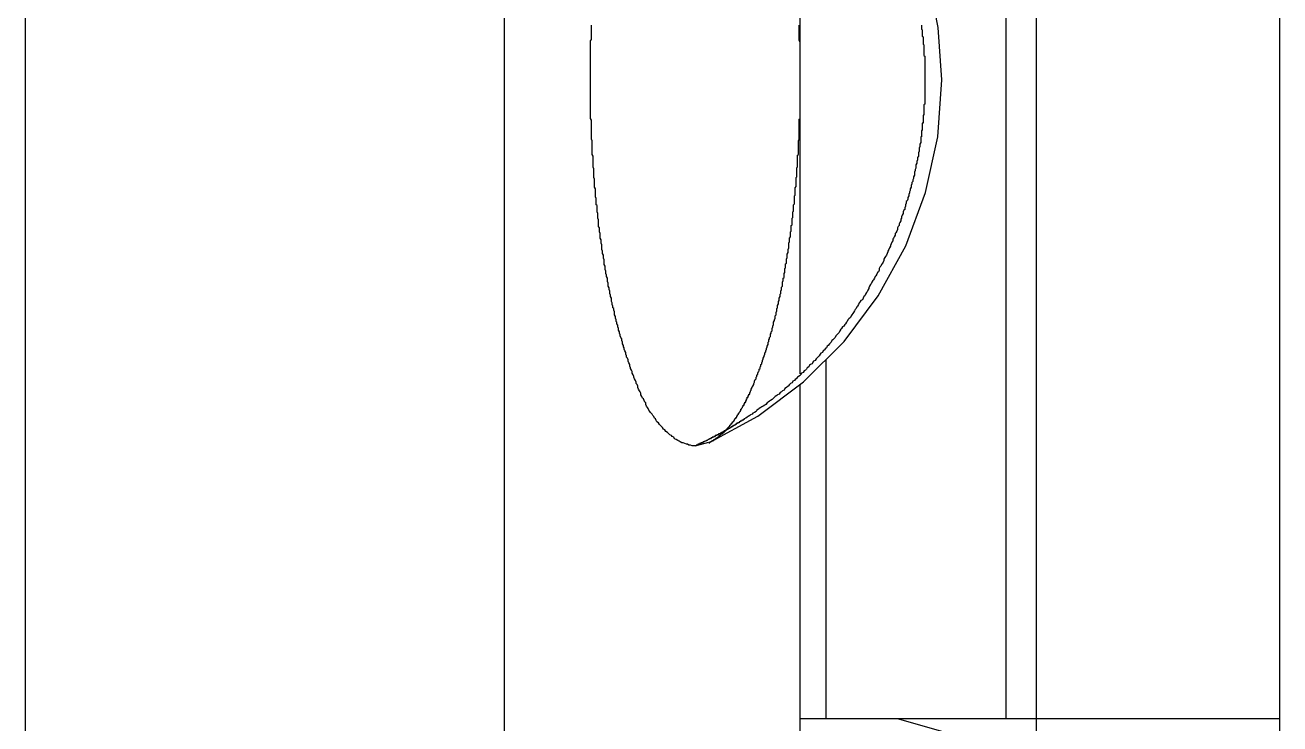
# Paper-space layout '2 DOOR PANEL LAYOUT - A1 Sheet' of a CAD drawing. Extents: x 50 to 825, y 22 to 486.
# Drawn here: x 424.756 to 424.9604, y 337.4542 to 337.5681 of the extents above; entities that cross this region are included whole.
import ezdxf

# ---------------------------------------------------------------- set-up
doc = ezdxf.new("R2010")
doc.units = 0
doc.layers.add('N-EQPM', color=3, linetype='Continuous', lineweight=25)

psp = doc.layouts.new('2 DOOR PANEL LAYOUT - A1 Sheet')

# ---------------------------------------------------------------- linework, layer by layer
at = {"layer": 'N-EQPM', "linetype": 'Continuous'}
for p, q in [((424.92072, 336.82392), (424.92072, 340.47033)), ((424.96035, 336.82778), (424.96035, 340.47176)), ((424.75603, 340.30778), (424.75603, 337.00217)), ((424.83412, 337.00217), (424.83412, 340.30778)), ((424.91576, 337.45506), (424.91576, 337.66329)), ((424.88226, 337.51131), (424.88226, 337.60704)), ((424.90529, 337.55918), (424.90473, 337.56771)), ((424.90463, 337.54992), (424.90529, 337.55918)), ((424.88642, 337.51359), (424.88642, 337.45506)), ((424.88226, 337.45506), (424.88226, 337.50956)), ((424.86739, 337.50005), (424.87534, 337.5044)), ((424.86516, 337.49955), (424.86739, 337.50016)), ((424.88227, 336.87202), (424.88226, 337.45506)), ((424.96035, 337.45506), (424.88227, 337.45506)), ((424.89827, 337.45506), (424.96035, 337.43739))]:
    psp.add_line(p, q, dxfattribs=at)
for points in [[(424.90473, 337.56771), (424.90306, 337.57607), (424.90032, 337.58413), (424.89655, 337.59176), (424.89182, 337.59881), (424.88622, 337.6052), (424.87985, 337.61078), (424.8728, 337.6155)], [(424.87534, 337.5044), (424.88279, 337.50996), (424.88938, 337.51654), (424.89496, 337.52399), (424.89942, 337.53216), (424.90266, 337.54086), (424.90463, 337.54992)]]:
    psp.add_lwpolyline(points, dxfattribs=at)
at = {"layer": 'N-EQPM'}
for points in [[(424.84812, 337.55914, 0), (424.84812, 337.5594, 0), (424.84812, 337.55966, 0), (424.84812, 337.55992, 0), (424.84812, 337.56018, 0), (424.84812, 337.56044, 0), (424.84812, 337.5607, 0), (424.84812, 337.56096, 0), (424.84812, 337.56122, 0), (424.84812, 337.56148, 0), (424.84812, 337.56174, 0), (424.84812, 337.562, 0), (424.84812, 337.56226, 0), (424.84812, 337.56252, 0), (424.84812, 337.56278, 0), (424.84812, 337.56304, 0), (424.84812, 337.56317, 0), (424.84812, 337.56343, 0), (424.84812, 337.5637, 0), (424.84812, 337.56396, 0), (424.84812, 337.56422, 0), (424.84812, 337.56448, 0), (424.84812, 337.56474, 0), (424.84812, 337.565, 0), (424.84812, 337.56526, 0), (424.84812, 337.56552, 0), (424.84825, 337.56578, 0), (424.84825, 337.56604, 0), (424.84825, 337.5663, 0), (424.84825, 337.56656, 0), (424.84825, 337.56682, 0), (424.84825, 337.56708, 0), (424.84825, 337.56734, 0), (424.84825, 337.5676, 0), (424.84825, 337.56786, 0), (424.84825, 337.56812, 0)], [(424.88222, 337.55914, 0), (424.88222, 337.5594, 0), (424.88222, 337.55953, 0), (424.88222, 337.55979, 0), (424.88222, 337.55992, 0), (424.88222, 337.56018, 0), (424.88222, 337.56044, 0), (424.88222, 337.56057, 0), (424.88222, 337.56083, 0), (424.88222, 337.56096, 0), (424.88222, 337.56122, 0), (424.88222, 337.56135, 0), (424.88222, 337.56161, 0), (424.88222, 337.56174, 0), (424.88222, 337.562, 0), (424.88222, 337.56226, 0), (424.88222, 337.56239, 0), (424.88222, 337.56265, 0), (424.88222, 337.56278, 0), (424.88222, 337.56304, 0), (424.88222, 337.56317, 0), (424.88222, 337.56343, 0), (424.88222, 337.56356, 0), (424.88222, 337.56383, 0), (424.88222, 337.56409, 0), (424.88222, 337.56422, 0), (424.88222, 337.56448, 0), (424.88222, 337.56461, 0), (424.88222, 337.56487, 0), (424.88222, 337.565, 0), (424.88222, 337.56526, 0), (424.88222, 337.56539, 0), (424.88209, 337.56565, 0), (424.88209, 337.56578, 0), (424.88209, 337.56604, 0), (424.88209, 337.5663, 0), (424.88209, 337.56643, 0), (424.88209, 337.56669, 0), (424.88209, 337.56682, 0), (424.88209, 337.56708, 0), (424.88209, 337.56721, 0), (424.88209, 337.56747, 0), (424.88209, 337.5676, 0), (424.88209, 337.56786, 0), (424.88209, 337.56812, 0)], [(424.902, 337.56812, 0), (424.902, 337.56799, 0), (424.902, 337.56786, 0), (424.902, 337.56786, 0), (424.902, 337.56773, 0), (424.902, 337.56773, 0), (424.902, 337.5676, 0), (424.902, 337.5676, 0), (424.902, 337.56747, 0), (424.90213, 337.56734, 0), (424.90213, 337.56734, 0), (424.90213, 337.56721, 0), (424.90213, 337.56721, 0), (424.90213, 337.56708, 0), (424.90213, 337.56708, 0), (424.90213, 337.56695, 0), (424.90213, 337.56682, 0), (424.90213, 337.56682, 0), (424.90213, 337.56669, 0), (424.90213, 337.56669, 0), (424.90213, 337.56656, 0), (424.90213, 337.56656, 0), (424.90213, 337.56643, 0), (424.90213, 337.5663, 0), (424.90213, 337.5663, 0), (424.90226, 337.56617, 0), (424.90226, 337.56617, 0), (424.90226, 337.56604, 0), (424.90226, 337.56604, 0), (424.90226, 337.56591, 0), (424.90226, 337.56591, 0), (424.90226, 337.56578, 0), (424.90226, 337.56565, 0), (424.90226, 337.56565, 0), (424.90226, 337.56552, 0), (424.90226, 337.56552, 0), (424.90226, 337.56539, 0), (424.90226, 337.56539, 0), (424.90226, 337.56526, 0), (424.90226, 337.56513, 0), (424.90226, 337.56513, 0), (424.90226, 337.565, 0), (424.90226, 337.565, 0), (424.90239, 337.56487, 0), (424.90239, 337.56487, 0), (424.90239, 337.56474, 0), (424.90239, 337.56461, 0), (424.90239, 337.56461, 0), (424.90239, 337.56448, 0), (424.90239, 337.56448, 0), (424.90239, 337.56435, 0), (424.90239, 337.56435, 0), (424.90239, 337.56422, 0), (424.90239, 337.56409, 0), (424.90239, 337.56409, 0), (424.90239, 337.56396, 0), (424.90239, 337.56396, 0), (424.90239, 337.56383, 0), (424.90239, 337.56383, 0), (424.90239, 337.5637, 0), (424.90239, 337.56356, 0), (424.90239, 337.56356, 0), (424.90239, 337.56343, 0), (424.90239, 337.56343, 0), (424.90239, 337.5633, 0), (424.90239, 337.5633, 0), (424.90239, 337.56317, 0), (424.90252, 337.56304, 0), (424.90252, 337.56304, 0), (424.90252, 337.56291, 0), (424.90252, 337.56291, 0), (424.90252, 337.56278, 0), (424.90252, 337.56278, 0), (424.90252, 337.56265, 0), (424.90252, 337.56252, 0), (424.90252, 337.56252, 0), (424.90252, 337.56239, 0), (424.90252, 337.56239, 0), (424.90252, 337.56226, 0), (424.90252, 337.56226, 0), (424.90252, 337.56213, 0), (424.90252, 337.56213, 0), (424.90252, 337.562, 0), (424.90252, 337.56187, 0), (424.90252, 337.56187, 0), (424.90252, 337.56174, 0), (424.90252, 337.56174, 0), (424.90252, 337.56161, 0), (424.90252, 337.56161, 0), (424.90252, 337.56148, 0), (424.90252, 337.56135, 0), (424.90252, 337.56135, 0), (424.90252, 337.56122, 0), (424.90252, 337.56122, 0), (424.90252, 337.56109, 0), (424.90252, 337.56109, 0), (424.90252, 337.56096, 0), (424.90252, 337.56083, 0), (424.90252, 337.56083, 0), (424.90252, 337.5607, 0), (424.90252, 337.5607, 0), (424.90252, 337.56057, 0), (424.90252, 337.56057, 0), (424.90252, 337.56044, 0), (424.90252, 337.56031, 0), (424.90252, 337.56031, 0), (424.90252, 337.56018, 0), (424.90252, 337.56018, 0), (424.90252, 337.56005, 0), (424.90252, 337.56005, 0), (424.90252, 337.55992, 0), (424.90252, 337.55979, 0), (424.90252, 337.55979, 0), (424.90252, 337.55966, 0), (424.90252, 337.55966, 0), (424.90252, 337.55953, 0), (424.90252, 337.55953, 0), (424.90252, 337.5594, 0), (424.90252, 337.55927, 0), (424.90252, 337.55927, 0), (424.90252, 337.55914, 0)], [(424.86517, 337.49953, 0), (424.86491, 337.49953, 0), (424.86465, 337.49953, 0), (424.86439, 337.49967, 0), (424.86413, 337.49967, 0), (424.86387, 337.4998, 0), (424.86374, 337.4998, 0), (424.86347, 337.49993, 0), (424.86321, 337.50006, 0), (424.86295, 337.50006, 0), (424.86269, 337.50019, 0), (424.86256, 337.50032, 0), (424.8623, 337.50045, 0), (424.86204, 337.50058, 0), (424.86178, 337.50071, 0), (424.86165, 337.50097, 0), (424.86139, 337.5011, 0), (424.86126, 337.50123, 0), (424.861, 337.50136, 0), (424.86074, 337.50162, 0), (424.86061, 337.50175, 0), (424.86035, 337.50188, 0), (424.86022, 337.50214, 0), (424.85996, 337.50227, 0), (424.85983, 337.50253, 0), (424.8597, 337.50266, 0), (424.85944, 337.50292, 0), (424.85931, 337.50305, 0), (424.85918, 337.50331, 0), (424.85892, 337.50344, 0), (424.85879, 337.5037, 0), (424.85866, 337.50396, 0), (424.85853, 337.50409, 0), (424.8584, 337.50435, 0), (424.85827, 337.50448, 0), (424.85814, 337.50474, 0), (424.85788, 337.505, 0), (424.85775, 337.50513, 0), (424.85762, 337.50539, 0), (424.85749, 337.50565, 0), (424.85736, 337.50578, 0), (424.85723, 337.50604, 0), (424.8571, 337.5063, 0), (424.8571, 337.50656, 0), (424.85697, 337.50669, 0), (424.85684, 337.50695, 0), (424.85671, 337.50721, 0), (424.85658, 337.50734, 0), (424.85645, 337.5076, 0), (424.85632, 337.50786, 0), (424.85632, 337.50812, 0), (424.85619, 337.50838, 0), (424.85606, 337.50851, 0), (424.85593, 337.50878, 0), (424.8558, 337.50904, 0), (424.8558, 337.5093, 0), (424.85567, 337.50956, 0), (424.85554, 337.50969, 0), (424.85554, 337.50995, 0), (424.85541, 337.51021, 0), (424.85528, 337.51047, 0), (424.85515, 337.51073, 0), (424.85515, 337.51086, 0), (424.85502, 337.51112, 0), (424.85489, 337.51138, 0), (424.85489, 337.51164, 0), (424.85476, 337.5119, 0), (424.85463, 337.51216, 0), (424.85463, 337.51229, 0), (424.85449, 337.51255, 0), (424.85449, 337.51281, 0), (424.85436, 337.51307, 0), (424.85423, 337.51333, 0), (424.85423, 337.51359, 0), (424.8541, 337.51385, 0), (424.85397, 337.51398, 0), (424.85397, 337.51424, 0), (424.85384, 337.5145, 0), (424.85384, 337.51476, 0), (424.85371, 337.51502, 0), (424.85358, 337.51528, 0), (424.85358, 337.51554, 0), (424.85345, 337.51567, 0), (424.85345, 337.51593, 0), (424.85332, 337.51619, 0), (424.85332, 337.51645, 0), (424.85319, 337.51671, 0), (424.85319, 337.51697, 0), (424.85306, 337.51723, 0), (424.85293, 337.51749, 0), (424.85293, 337.51762, 0), (424.8528, 337.51789, 0), (424.8528, 337.51815, 0), (424.85267, 337.51841, 0), (424.85267, 337.51867, 0), (424.85254, 337.51893, 0), (424.85254, 337.51919, 0), (424.85241, 337.51945, 0), (424.85241, 337.51971, 0), (424.85228, 337.51984, 0), (424.85228, 337.5201, 0), (424.85215, 337.52036, 0), (424.85215, 337.52062, 0), (424.85202, 337.52088, 0), (424.85202, 337.52114, 0), (424.85202, 337.5214, 0), (424.85189, 337.52166, 0), (424.85189, 337.52192, 0), (424.85176, 337.52205, 0), (424.85176, 337.52231, 0), (424.85163, 337.52257, 0), (424.85163, 337.52283, 0), (424.8515, 337.52309, 0), (424.8515, 337.52335, 0), (424.8515, 337.52361, 0), (424.85137, 337.52387, 0), (424.85137, 337.52413, 0), (424.85124, 337.52439, 0), (424.85124, 337.52465, 0), (424.85124, 337.52478, 0), (424.85111, 337.52504, 0), (424.85111, 337.5253, 0), (424.85098, 337.52556, 0), (424.85098, 337.52582, 0), (424.85098, 337.52608, 0), (424.85085, 337.52634, 0), (424.85085, 337.5266, 0), (424.85085, 337.52686, 0), (424.85072, 337.52713, 0), (424.85072, 337.52739, 0), (424.85059, 337.52765, 0), (424.85059, 337.52778, 0), (424.85059, 337.52804, 0), (424.85046, 337.5283, 0), (424.85046, 337.52856, 0), (424.85046, 337.52882, 0), (424.85033, 337.52908, 0), (424.85033, 337.52934, 0), (424.85033, 337.5296, 0), (424.85033, 337.52986, 0), (424.8502, 337.53012, 0), (424.8502, 337.53038, 0), (424.8502, 337.53064, 0), (424.85007, 337.5309, 0), (424.85007, 337.53103, 0), (424.85007, 337.53129, 0), (424.84994, 337.53155, 0), (424.84994, 337.53181, 0), (424.84994, 337.53207, 0), (424.84994, 337.53233, 0), (424.84981, 337.53259, 0), (424.84981, 337.53285, 0), (424.84981, 337.53311, 0), (424.84968, 337.53337, 0), (424.84968, 337.53363, 0), (424.84968, 337.53389, 0), (424.84968, 337.53415, 0), (424.84955, 337.53441, 0), (424.84955, 337.53454, 0), (424.84955, 337.5348, 0), (424.84955, 337.53506, 0), (424.84942, 337.53532, 0), (424.84942, 337.53558, 0), (424.84942, 337.53584, 0), (424.84942, 337.5361, 0), (424.84942, 337.53637, 0), (424.84929, 337.53663, 0), (424.84929, 337.53689, 0), (424.84929, 337.53715, 0), (424.84929, 337.53741, 0), (424.84916, 337.53767, 0), (424.84916, 337.53793, 0), (424.84916, 337.53819, 0), (424.84916, 337.53845, 0), (424.84916, 337.53871, 0), (424.84903, 337.53884, 0), (424.84903, 337.5391, 0), (424.84903, 337.53936, 0), (424.84903, 337.53962, 0), (424.84903, 337.53988, 0), (424.8489, 337.54014, 0), (424.8489, 337.5404, 0), (424.8489, 337.54066, 0), (424.8489, 337.54092, 0), (424.8489, 337.54118, 0), (424.8489, 337.54144, 0), (424.84877, 337.5417, 0), (424.84877, 337.54196, 0), (424.84877, 337.54222, 0), (424.84877, 337.54248, 0), (424.84877, 337.54274, 0), (424.84877, 337.543, 0), (424.84864, 337.54326, 0), (424.84864, 337.54339, 0), (424.84864, 337.54365, 0), (424.84864, 337.54391, 0), (424.84864, 337.54417, 0), (424.84864, 337.54443, 0), (424.84864, 337.54469, 0), (424.84851, 337.54495, 0), (424.84851, 337.54521, 0), (424.84851, 337.54548, 0), (424.84851, 337.54574, 0), (424.84851, 337.546, 0), (424.84851, 337.54626, 0), (424.84851, 337.54652, 0), (424.84851, 337.54678, 0), (424.84838, 337.54704, 0), (424.84838, 337.5473, 0), (424.84838, 337.54756, 0), (424.84838, 337.54782, 0), (424.84838, 337.54795, 0), (424.84838, 337.54821, 0), (424.84838, 337.54847, 0), (424.84838, 337.54873, 0), (424.84838, 337.54899, 0), (424.84838, 337.54925, 0), (424.84825, 337.54951, 0), (424.84825, 337.54977, 0), (424.84825, 337.55003, 0), (424.84825, 337.55029, 0), (424.84825, 337.55055, 0), (424.84825, 337.55081, 0), (424.84825, 337.55107, 0), (424.84825, 337.55133, 0), (424.84825, 337.55159, 0), (424.84825, 337.55185, 0), (424.84825, 337.55211, 0), (424.84825, 337.55237, 0), (424.84825, 337.55263, 0), (424.84812, 337.55289, 0), (424.84812, 337.55302, 0), (424.84812, 337.55328, 0), (424.84812, 337.55354, 0), (424.84812, 337.5538, 0), (424.84812, 337.55406, 0), (424.84812, 337.55432, 0), (424.84812, 337.55459, 0), (424.84812, 337.55485, 0), (424.84812, 337.55511, 0), (424.84812, 337.55537, 0), (424.84812, 337.55563, 0), (424.84812, 337.55589, 0), (424.84812, 337.55615, 0), (424.84812, 337.55641, 0), (424.84812, 337.55667, 0), (424.84812, 337.55693, 0), (424.84812, 337.55719, 0), (424.84812, 337.55745, 0), (424.84812, 337.55771, 0), (424.84812, 337.55797, 0), (424.84812, 337.5581, 0), (424.84812, 337.55836, 0), (424.84812, 337.55862, 0), (424.84812, 337.55888, 0), (424.84812, 337.55914, 0)], [(424.87428, 337.50864, 0), (424.87428, 337.50878, 0), (424.87441, 337.50904, 0), (424.87441, 337.50917, 0), (424.87454, 337.5093, 0), (424.87467, 337.50956, 0), (424.87467, 337.50969, 0), (424.8748, 337.50995, 0), (424.8748, 337.51008, 0), (424.87493, 337.51034, 0), (424.87506, 337.51047, 0), (424.87506, 337.51073, 0), (424.87519, 337.51086, 0), (424.87519, 337.51099, 0), (424.87532, 337.51125, 0), (424.87532, 337.51138, 0), (424.87545, 337.51164, 0), (424.87558, 337.51177, 0), (424.87558, 337.51203, 0), (424.87571, 337.51216, 0), (424.87571, 337.51242, 0), (424.87584, 337.51255, 0), (424.87584, 337.51281, 0), (424.87597, 337.51294, 0), (424.87597, 337.51307, 0), (424.8761, 337.51333, 0), (424.8761, 337.51346, 0), (424.87623, 337.51372, 0), (424.87623, 337.51385, 0), (424.87636, 337.51411, 0), (424.87636, 337.51424, 0), (424.87649, 337.5145, 0), (424.87649, 337.51463, 0), (424.87662, 337.51489, 0), (424.87662, 337.51502, 0), (424.87675, 337.51528, 0), (424.87675, 337.51541, 0), (424.87688, 337.51567, 0), (424.87688, 337.5158, 0), (424.87701, 337.51606, 0), (424.87701, 337.51619, 0), (424.87701, 337.51645, 0), (424.87714, 337.51658, 0), (424.87714, 337.51684, 0), (424.87727, 337.51697, 0), (424.87727, 337.51723, 0), (424.8774, 337.51736, 0), (424.8774, 337.51762, 0), (424.8774, 337.51775, 0), (424.87753, 337.51789, 0), (424.87753, 337.51815, 0), (424.87766, 337.51828, 0), (424.87766, 337.51854, 0), (424.87766, 337.51867, 0), (424.87779, 337.51893, 0), (424.87779, 337.51906, 0), (424.87792, 337.51932, 0), (424.87792, 337.51945, 0), (424.87792, 337.51971, 0), (424.87805, 337.51997, 0), (424.87805, 337.5201, 0), (424.87818, 337.52036, 0), (424.87818, 337.52049, 0), (424.87818, 337.52075, 0), (424.87831, 337.52088, 0), (424.87831, 337.52114, 0), (424.87831, 337.52127, 0), (424.87844, 337.52153, 0), (424.87844, 337.52166, 0), (424.87844, 337.52192, 0), (424.87857, 337.52205, 0), (424.87857, 337.52231, 0), (424.87857, 337.52244, 0), (424.8787, 337.5227, 0), (424.8787, 337.52283, 0), (424.8787, 337.52309, 0), (424.87883, 337.52322, 0), (424.87883, 337.52348, 0), (424.87883, 337.52361, 0), (424.87896, 337.52387, 0), (424.87896, 337.524, 0), (424.87896, 337.52426, 0), (424.87909, 337.52439, 0), (424.87909, 337.52465, 0), (424.87909, 337.52478, 0), (424.87922, 337.52504, 0), (424.87922, 337.52517, 0), (424.87922, 337.52543, 0), (424.87935, 337.52556, 0), (424.87935, 337.52582, 0), (424.87935, 337.52608, 0), (424.87935, 337.52621, 0), (424.87948, 337.52647, 0), (424.87948, 337.5266, 0), (424.87948, 337.52686, 0), (424.87961, 337.52699, 0), (424.87961, 337.52726, 0), (424.87961, 337.52739, 0), (424.87961, 337.52765, 0), (424.87974, 337.52778, 0), (424.87974, 337.52804, 0), (424.87974, 337.52817, 0), (424.87974, 337.52843, 0), (424.87987, 337.52856, 0), (424.87987, 337.52882, 0), (424.87987, 337.52895, 0), (424.87987, 337.52921, 0), (424.88, 337.52934, 0), (424.88, 337.5296, 0), (424.88, 337.52986, 0), (424.88, 337.52999, 0), (424.88013, 337.53025, 0), (424.88013, 337.53038, 0), (424.88013, 337.53064, 0), (424.88013, 337.53077, 0), (424.88026, 337.53103, 0), (424.88026, 337.53116, 0), (424.88026, 337.53142, 0), (424.88026, 337.53155, 0), (424.88039, 337.53181, 0), (424.88039, 337.53194, 0), (424.88039, 337.5322, 0), (424.88039, 337.53246, 0), (424.88039, 337.53259, 0), (424.88052, 337.53285, 0), (424.88052, 337.53298, 0), (424.88052, 337.53324, 0), (424.88052, 337.53337, 0), (424.88065, 337.53363, 0), (424.88065, 337.53376, 0), (424.88065, 337.53402, 0), (424.88065, 337.53415, 0), (424.88065, 337.53441, 0), (424.88078, 337.53454, 0), (424.88078, 337.5348, 0), (424.88078, 337.53493, 0), (424.88078, 337.53519, 0), (424.88078, 337.53545, 0), (424.88091, 337.53558, 0), (424.88091, 337.53584, 0), (424.88091, 337.53597, 0), (424.88091, 337.53624, 0), (424.88091, 337.53637, 0), (424.88091, 337.53663, 0), (424.88104, 337.53676, 0), (424.88104, 337.53702, 0), (424.88104, 337.53715, 0), (424.88104, 337.53741, 0), (424.88104, 337.53767, 0), (424.88117, 337.5378, 0), (424.88117, 337.53806, 0), (424.88117, 337.53819, 0), (424.88117, 337.53845, 0), (424.88117, 337.53858, 0), (424.88117, 337.53884, 0), (424.8813, 337.53897, 0), (424.8813, 337.53923, 0), (424.8813, 337.53936, 0), (424.8813, 337.53962, 0), (424.8813, 337.53988, 0), (424.8813, 337.54001, 0), (424.8813, 337.54027, 0), (424.88143, 337.5404, 0), (424.88143, 337.54066, 0), (424.88143, 337.54079, 0), (424.88143, 337.54105, 0), (424.88143, 337.54118, 0), (424.88143, 337.54144, 0), (424.88143, 337.54157, 0), (424.88156, 337.54183, 0), (424.88156, 337.54209, 0), (424.88156, 337.54222, 0), (424.88156, 337.54248, 0), (424.88156, 337.54261, 0), (424.88156, 337.54287, 0), (424.88156, 337.543, 0), (424.88156, 337.54326, 0), (424.88169, 337.54339, 0), (424.88169, 337.54365, 0), (424.88169, 337.54378, 0), (424.88169, 337.54404, 0), (424.88169, 337.5443, 0), (424.88169, 337.54443, 0), (424.88169, 337.54469, 0), (424.88169, 337.54482, 0), (424.88182, 337.54508, 0), (424.88182, 337.54521, 0), (424.88182, 337.54548, 0), (424.88182, 337.54561, 0), (424.88182, 337.54587, 0), (424.88182, 337.546, 0), (424.88182, 337.54626, 0), (424.88182, 337.54652, 0), (424.88182, 337.54665, 0), (424.88182, 337.54691, 0), (424.88195, 337.54704, 0), (424.88195, 337.5473, 0), (424.88195, 337.54743, 0), (424.88195, 337.54769, 0), (424.88195, 337.54782, 0), (424.88195, 337.54808, 0), (424.88195, 337.54834, 0), (424.88195, 337.54847, 0), (424.88195, 337.54873, 0), (424.88195, 337.54886, 0), (424.88195, 337.54912, 0), (424.88195, 337.54925, 0), (424.88209, 337.54951, 0), (424.88209, 337.54964, 0), (424.88209, 337.5499, 0), (424.88209, 337.55003, 0), (424.88209, 337.55029, 0), (424.88209, 337.55055, 0), (424.88209, 337.55068, 0), (424.88209, 337.55094, 0), (424.88209, 337.55107, 0), (424.88209, 337.55133, 0), (424.88209, 337.55146, 0), (424.88209, 337.55172, 0), (424.88209, 337.55185, 0), (424.88209, 337.55211, 0), (424.88209, 337.55237, 0), (424.88209, 337.5525, 0), (424.88209, 337.55276, 0), (424.88222, 337.55289, 0), (424.88222, 337.55315, 0), (424.88222, 337.55328, 0), (424.88222, 337.55354, 0), (424.88222, 337.55367, 0), (424.88222, 337.55393, 0), (424.88222, 337.55406, 0), (424.88222, 337.55432, 0), (424.88222, 337.55459, 0), (424.88222, 337.55472, 0), (424.88222, 337.55498, 0), (424.88222, 337.55511, 0), (424.88222, 337.55537, 0), (424.88222, 337.5555, 0), (424.88222, 337.55576, 0), (424.88222, 337.55589, 0), (424.88222, 337.55615, 0), (424.88222, 337.55641, 0), (424.88222, 337.55654, 0), (424.88222, 337.5568, 0), (424.88222, 337.55693, 0), (424.88222, 337.55719, 0), (424.88222, 337.55732, 0), (424.88222, 337.55758, 0), (424.88222, 337.55771, 0), (424.88222, 337.55797, 0), (424.88222, 337.55823, 0), (424.88222, 337.55836, 0), (424.88222, 337.55862, 0), (424.88222, 337.55875, 0), (424.88222, 337.55901, 0), (424.88222, 337.55914, 0)], [(424.90252, 337.55914, 0), (424.90252, 337.55914, 0), (424.90252, 337.55901, 0), (424.90252, 337.55901, 0), (424.90252, 337.55888, 0), (424.90252, 337.55875, 0), (424.90252, 337.55875, 0), (424.90252, 337.55862, 0), (424.90252, 337.55862, 0), (424.90252, 337.55849, 0), (424.90252, 337.55849, 0), (424.90252, 337.55836, 0), (424.90252, 337.55823, 0), (424.90252, 337.55823, 0), (424.90252, 337.5581, 0), (424.90252, 337.5581, 0), (424.90252, 337.55797, 0), (424.90252, 337.55797, 0), (424.90252, 337.55784, 0), (424.90252, 337.55771, 0), (424.90252, 337.55771, 0), (424.90252, 337.55758, 0), (424.90252, 337.55758, 0), (424.90252, 337.55745, 0), (424.90252, 337.55745, 0), (424.90252, 337.55732, 0), (424.90252, 337.55719, 0), (424.90252, 337.55719, 0), (424.90252, 337.55706, 0), (424.90252, 337.55706, 0), (424.90252, 337.55693, 0), (424.90252, 337.55693, 0), (424.90252, 337.5568, 0), (424.90252, 337.55667, 0), (424.90252, 337.55667, 0), (424.90252, 337.55654, 0), (424.90252, 337.55654, 0), (424.90252, 337.55641, 0), (424.90252, 337.55641, 0), (424.90252, 337.55628, 0), (424.90252, 337.55615, 0), (424.90252, 337.55615, 0), (424.90252, 337.55602, 0), (424.90252, 337.55602, 0), (424.90252, 337.55589, 0), (424.90252, 337.55589, 0), (424.90252, 337.55576, 0), (424.90252, 337.55563, 0), (424.90252, 337.55563, 0), (424.90252, 337.5555, 0), (424.90252, 337.5555, 0), (424.90252, 337.55537, 0), (424.90252, 337.55537, 0), (424.90252, 337.55524, 0), (424.90239, 337.55511, 0), (424.90239, 337.55511, 0), (424.90239, 337.55498, 0), (424.90239, 337.55498, 0), (424.90239, 337.55485, 0), (424.90239, 337.55485, 0), (424.90239, 337.55472, 0), (424.90239, 337.55472, 0), (424.90239, 337.55459, 0), (424.90239, 337.55446, 0), (424.90239, 337.55446, 0), (424.90239, 337.55432, 0), (424.90239, 337.55432, 0), (424.90239, 337.55419, 0), (424.90239, 337.55419, 0), (424.90239, 337.55406, 0), (424.90239, 337.55393, 0), (424.90239, 337.55393, 0), (424.90239, 337.5538, 0), (424.90239, 337.5538, 0), (424.90239, 337.55367, 0), (424.90239, 337.55367, 0), (424.90239, 337.55354, 0), (424.90239, 337.55341, 0), (424.90226, 337.55341, 0), (424.90226, 337.55328, 0), (424.90226, 337.55328, 0), (424.90226, 337.55315, 0), (424.90226, 337.55315, 0), (424.90226, 337.55302, 0), (424.90226, 337.55289, 0), (424.90226, 337.55289, 0), (424.90226, 337.55276, 0), (424.90226, 337.55276, 0), (424.90226, 337.55263, 0), (424.90226, 337.55263, 0), (424.90226, 337.5525, 0), (424.90226, 337.55237, 0), (424.90226, 337.55237, 0), (424.90226, 337.55224, 0), (424.90226, 337.55224, 0), (424.90226, 337.55211, 0), (424.90213, 337.55211, 0), (424.90213, 337.55198, 0), (424.90213, 337.55185, 0), (424.90213, 337.55185, 0), (424.90213, 337.55172, 0), (424.90213, 337.55172, 0), (424.90213, 337.55159, 0), (424.90213, 337.55159, 0), (424.90213, 337.55146, 0), (424.90213, 337.55146, 0), (424.90213, 337.55133, 0), (424.90213, 337.5512, 0), (424.90213, 337.5512, 0), (424.90213, 337.55107, 0), (424.90213, 337.55107, 0), (424.90213, 337.55094, 0), (424.902, 337.55094, 0), (424.902, 337.55081, 0), (424.902, 337.55068, 0), (424.902, 337.55068, 0), (424.902, 337.55055, 0), (424.902, 337.55055, 0), (424.902, 337.55042, 0), (424.902, 337.55042, 0), (424.902, 337.55029, 0), (424.902, 337.55016, 0), (424.902, 337.55016, 0), (424.902, 337.55003, 0), (424.902, 337.55003, 0), (424.902, 337.5499, 0), (424.90187, 337.5499, 0), (424.90187, 337.54977, 0)], [(424.90187, 337.54977, 0), (424.90187, 337.54951, 0), (424.90187, 337.54925, 0), (424.90187, 337.54899, 0), (424.90174, 337.54873, 0), (424.90174, 337.5486, 0), (424.90174, 337.54834, 0), (424.90161, 337.54808, 0), (424.90161, 337.54782, 0), (424.90161, 337.54756, 0), (424.90148, 337.5473, 0), (424.90148, 337.54704, 0), (424.90148, 337.54678, 0), (424.90135, 337.54652, 0), (424.90135, 337.54639, 0), (424.90135, 337.54613, 0), (424.90122, 337.54587, 0), (424.90122, 337.54561, 0), (424.90109, 337.54535, 0), (424.90109, 337.54508, 0), (424.90109, 337.54482, 0), (424.90096, 337.54456, 0), (424.90096, 337.54443, 0), (424.90083, 337.54417, 0), (424.90083, 337.54391, 0), (424.90083, 337.54365, 0), (424.9007, 337.54339, 0), (424.9007, 337.54313, 0), (424.90057, 337.54287, 0), (424.90057, 337.54261, 0), (424.90044, 337.54248, 0), (424.90044, 337.54222, 0), (424.90031, 337.54196, 0), (424.90031, 337.5417, 0), (424.90017, 337.54144, 0), (424.90017, 337.54118, 0), (424.90004, 337.54092, 0), (424.90004, 337.54079, 0), (424.89991, 337.54053, 0), (424.89991, 337.54027, 0), (424.89978, 337.54001, 0), (424.89978, 337.53975, 0), (424.89965, 337.53949, 0), (424.89952, 337.53936, 0), (424.89952, 337.5391, 0), (424.89939, 337.53884, 0), (424.89939, 337.53858, 0), (424.89926, 337.53832, 0), (424.89926, 337.53806, 0), (424.89913, 337.53793, 0), (424.899, 337.53767, 0), (424.899, 337.53741, 0), (424.89887, 337.53715, 0), (424.89874, 337.53689, 0), (424.89874, 337.53663, 0), (424.89861, 337.5365, 0), (424.89861, 337.53624, 0), (424.89848, 337.53597, 0), (424.89835, 337.53571, 0), (424.89835, 337.53545, 0), (424.89822, 337.53532, 0), (424.89809, 337.53506, 0), (424.89809, 337.5348, 0), (424.89796, 337.53454, 0), (424.89783, 337.53428, 0), (424.8977, 337.53415, 0), (424.8977, 337.53389, 0), (424.89757, 337.53363, 0), (424.89744, 337.53337, 0), (424.89731, 337.53324, 0), (424.89731, 337.53298, 0), (424.89718, 337.53272, 0), (424.89705, 337.53246, 0), (424.89692, 337.5322, 0), (424.89692, 337.53207, 0), (424.89679, 337.53181, 0), (424.89666, 337.53155, 0), (424.89653, 337.53129, 0), (424.89653, 337.53116, 0), (424.8964, 337.5309, 0), (424.89627, 337.53064, 0), (424.89614, 337.53038, 0), (424.89601, 337.53025, 0), (424.89588, 337.52999, 0), (424.89588, 337.52973, 0), (424.89575, 337.52947, 0), (424.89562, 337.52934, 0), (424.89549, 337.52908, 0), (424.89536, 337.52882, 0), (424.89523, 337.52869, 0), (424.8951, 337.52843, 0), (424.8951, 337.52817, 0), (424.89497, 337.52791, 0), (424.89484, 337.52778, 0), (424.89471, 337.52752, 0), (424.89458, 337.52726, 0), (424.89445, 337.52713, 0), (424.89432, 337.52686, 0), (424.89419, 337.5266, 0), (424.89406, 337.52647, 0), (424.89393, 337.52621, 0), (424.8938, 337.52595, 0), (424.89367, 337.52582, 0), (424.89354, 337.52556, 0), (424.89341, 337.5253, 0), (424.89341, 337.52517, 0), (424.89328, 337.52491, 0), (424.89315, 337.52465, 0), (424.89302, 337.52452, 0), (424.89289, 337.52426, 0), (424.89276, 337.524, 0), (424.89263, 337.52387, 0), (424.8925, 337.52361, 0), (424.89237, 337.52335, 0), (424.89211, 337.52322, 0), (424.89198, 337.52296, 0), (424.89185, 337.52283, 0), (424.89172, 337.52257, 0), (424.89159, 337.52231, 0), (424.89146, 337.52218, 0), (424.89133, 337.52192, 0), (424.8912, 337.52179, 0), (424.89106, 337.52153, 0), (424.89093, 337.52127, 0), (424.8908, 337.52114, 0), (424.89067, 337.52088, 0), (424.89054, 337.52075, 0), (424.89041, 337.52049, 0), (424.89015, 337.52023, 0), (424.89002, 337.5201, 0), (424.88989, 337.51984, 0), (424.88976, 337.51971, 0), (424.88963, 337.51945, 0), (424.8895, 337.51932, 0), (424.88937, 337.51906, 0), (424.88911, 337.51893, 0), (424.88898, 337.51867, 0), (424.88885, 337.51854, 0), (424.88872, 337.51828, 0), (424.88859, 337.51802, 0), (424.88846, 337.51789, 0), (424.8882, 337.51762, 0), (424.88807, 337.51749, 0), (424.88794, 337.51723, 0), (424.88781, 337.5171, 0), (424.88755, 337.51684, 0), (424.88742, 337.51671, 0), (424.88729, 337.51645, 0), (424.88716, 337.51632, 0), (424.88703, 337.51619, 0), (424.88677, 337.51593, 0), (424.88664, 337.5158, 0), (424.88651, 337.51554, 0), (424.88638, 337.51541, 0), (424.88612, 337.51515, 0), (424.88599, 337.51502, 0), (424.88586, 337.51476, 0), (424.8856, 337.51463, 0), (424.88547, 337.5145, 0), (424.88534, 337.51424, 0), (424.88521, 337.51411, 0), (424.88495, 337.51385, 0), (424.88482, 337.51372, 0), (424.88469, 337.51346, 0), (424.88443, 337.51333, 0), (424.8843, 337.5132, 0), (424.88417, 337.51294, 0), (424.88391, 337.51281, 0), (424.88378, 337.51268, 0), (424.88365, 337.51242, 0), (424.88339, 337.51229, 0), (424.88326, 337.51203, 0), (424.88313, 337.5119, 0), (424.88287, 337.51177, 0), (424.88274, 337.51151, 0), (424.88248, 337.51138, 0), (424.88235, 337.51125, 0), (424.88222, 337.51099, 0), (424.88195, 337.51086, 0), (424.88182, 337.51073, 0), (424.88156, 337.51047, 0), (424.88143, 337.51034, 0), (424.8813, 337.51021, 0), (424.88104, 337.51008, 0), (424.88091, 337.50982, 0), (424.88065, 337.50969, 0), (424.88052, 337.50956, 0), (424.88026, 337.5093, 0), (424.88013, 337.50917, 0), (424.88, 337.50904, 0), (424.87974, 337.50891, 0), (424.87961, 337.50864, 0), (424.87935, 337.50851, 0), (424.87922, 337.50838, 0), (424.87896, 337.50825, 0), (424.87883, 337.50799, 0), (424.87857, 337.50786, 0), (424.87844, 337.50773, 0), (424.87818, 337.5076, 0), (424.87805, 337.50747, 0), (424.87779, 337.50721, 0), (424.87766, 337.50708, 0), (424.8774, 337.50695, 0), (424.87727, 337.50682, 0), (424.87701, 337.50669, 0), (424.87688, 337.50656, 0), (424.87662, 337.5063, 0), (424.87649, 337.50617, 0), (424.87623, 337.50604, 0), (424.87597, 337.50591, 0), (424.87584, 337.50578, 0), (424.87558, 337.50565, 0), (424.87545, 337.50552, 0), (424.87519, 337.50539, 0), (424.87506, 337.50513, 0), (424.8748, 337.505, 0), (424.87454, 337.50487, 0), (424.87441, 337.50474, 0), (424.87415, 337.50461, 0), (424.87402, 337.50448, 0), (424.87376, 337.50435, 0), (424.87363, 337.50422, 0), (424.87337, 337.50409, 0), (424.87311, 337.50396, 0)], [(424.87037, 337.5024, 0), (424.87037, 337.5024, 0), (424.87037, 337.5024, 0), (424.8705, 337.50253, 0), (424.8705, 337.50253, 0), (424.8705, 337.50253, 0), (424.87063, 337.50266, 0), (424.87063, 337.50266, 0), (424.87063, 337.50266, 0), (424.87076, 337.50279, 0), (424.87076, 337.50279, 0), (424.87076, 337.50279, 0), (424.87076, 337.50292, 0), (424.87089, 337.50292, 0), (424.87089, 337.50292, 0), (424.87089, 337.50305, 0), (424.87102, 337.50305, 0), (424.87102, 337.50305, 0), (424.87102, 337.50318, 0), (424.87102, 337.50318, 0), (424.87115, 337.50318, 0), (424.87115, 337.50331, 0), (424.87115, 337.50331, 0), (424.87115, 337.50331, 0), (424.87128, 337.50344, 0), (424.87128, 337.50344, 0), (424.87128, 337.50344, 0), (424.87141, 337.50357, 0), (424.87141, 337.50357, 0), (424.87141, 337.50357, 0), (424.87141, 337.5037, 0), (424.87154, 337.5037, 0), (424.87154, 337.50383, 0), (424.87154, 337.50383, 0), (424.87154, 337.50383, 0), (424.87167, 337.50396, 0), (424.87167, 337.50396, 0), (424.87167, 337.50396, 0), (424.87167, 337.50409, 0), (424.8718, 337.50409, 0), (424.8718, 337.50409, 0), (424.8718, 337.50422, 0), (424.87193, 337.50422, 0), (424.87193, 337.50435, 0), (424.87193, 337.50435, 0), (424.87193, 337.50435, 0), (424.87206, 337.50448, 0), (424.87206, 337.50448, 0), (424.87206, 337.50448, 0), (424.87206, 337.50461, 0), (424.87206, 337.50461, 0), (424.87219, 337.50474, 0), (424.87219, 337.50474, 0), (424.87219, 337.50474, 0), (424.87219, 337.50487, 0), (424.87232, 337.50487, 0), (424.87232, 337.50487, 0), (424.87232, 337.505, 0), (424.87232, 337.505, 0), (424.87245, 337.50513, 0), (424.87245, 337.50513, 0), (424.87245, 337.50513, 0), (424.87245, 337.50526, 0), (424.87258, 337.50526, 0), (424.87258, 337.50539, 0), (424.87258, 337.50539, 0), (424.87258, 337.50539, 0), (424.87258, 337.50552, 0), (424.87271, 337.50552, 0), (424.87271, 337.50552, 0), (424.87271, 337.50565, 0), (424.87271, 337.50565, 0), (424.87284, 337.50578, 0), (424.87284, 337.50578, 0), (424.87284, 337.50578, 0), (424.87284, 337.50591, 0), (424.87284, 337.50591, 0), (424.87298, 337.50604, 0), (424.87298, 337.50604, 0), (424.87298, 337.50604, 0), (424.87298, 337.50617, 0), (424.87311, 337.50617, 0), (424.87311, 337.5063, 0), (424.87311, 337.5063, 0), (424.87311, 337.5063, 0), (424.87311, 337.50643, 0), (424.87324, 337.50643, 0), (424.87324, 337.50656, 0), (424.87324, 337.50656, 0), (424.87324, 337.50656, 0), (424.87324, 337.50669, 0), (424.87337, 337.50669, 0), (424.87337, 337.50682, 0), (424.87337, 337.50682, 0), (424.87337, 337.50682, 0), (424.87337, 337.50695, 0), (424.8735, 337.50695, 0), (424.8735, 337.50708, 0), (424.8735, 337.50708, 0), (424.8735, 337.50708, 0), (424.8735, 337.50721, 0), (424.87363, 337.50721, 0), (424.87363, 337.50734, 0), (424.87363, 337.50734, 0), (424.87363, 337.50734, 0), (424.87363, 337.50747, 0), (424.87376, 337.50747, 0), (424.87376, 337.5076, 0), (424.87376, 337.5076, 0), (424.87376, 337.5076, 0), (424.87376, 337.50773, 0), (424.87389, 337.50773, 0), (424.87389, 337.50786, 0), (424.87389, 337.50786, 0), (424.87389, 337.50786, 0), (424.87389, 337.50799, 0), (424.87402, 337.50799, 0), (424.87402, 337.50812, 0), (424.87402, 337.50812, 0), (424.87402, 337.50825, 0), (424.87402, 337.50825, 0), (424.87402, 337.50825, 0), (424.87415, 337.50838, 0), (424.87415, 337.50838, 0), (424.87415, 337.50851, 0), (424.87415, 337.50851, 0), (424.87415, 337.50851, 0), (424.87428, 337.50864, 0)], [(424.87311, 337.50396, 0), (424.87311, 337.50396, 0), (424.87311, 337.50396, 0), (424.87311, 337.50383, 0), (424.87311, 337.50383, 0), (424.87311, 337.50383, 0), (424.87298, 337.50383, 0), (424.87298, 337.50383, 0), (424.87298, 337.50383, 0), (424.87298, 337.50383, 0), (424.87298, 337.50383, 0), (424.87298, 337.50383, 0), (424.87284, 337.5037, 0), (424.87284, 337.5037, 0), (424.87284, 337.5037, 0), (424.87284, 337.5037, 0), (424.87284, 337.5037, 0), (424.87284, 337.5037, 0), (424.87271, 337.5037, 0), (424.87271, 337.5037, 0), (424.87271, 337.5037, 0), (424.87271, 337.5037, 0), (424.87271, 337.50357, 0), (424.87271, 337.50357, 0), (424.87258, 337.50357, 0), (424.87258, 337.50357, 0), (424.87258, 337.50357, 0), (424.87258, 337.50357, 0), (424.87258, 337.50357, 0), (424.87258, 337.50357, 0), (424.87245, 337.50357, 0), (424.87245, 337.50357, 0), (424.87245, 337.50344, 0), (424.87245, 337.50344, 0), (424.87245, 337.50344, 0), (424.87245, 337.50344, 0), (424.87232, 337.50344, 0), (424.87232, 337.50344, 0), (424.87232, 337.50344, 0), (424.87232, 337.50344, 0), (424.87232, 337.50344, 0), (424.87232, 337.50331, 0), (424.87219, 337.50331, 0), (424.87219, 337.50331, 0), (424.87219, 337.50331, 0), (424.87219, 337.50331, 0), (424.87219, 337.50331, 0), (424.87219, 337.50331, 0), (424.87206, 337.50331, 0), (424.87206, 337.50331, 0), (424.87206, 337.50331, 0), (424.87206, 337.50318, 0), (424.87206, 337.50318, 0), (424.87206, 337.50318, 0), (424.87193, 337.50318, 0), (424.87193, 337.50318, 0), (424.87193, 337.50318, 0), (424.87193, 337.50318, 0), (424.87193, 337.50318, 0), (424.87193, 337.50318, 0), (424.8718, 337.50318, 0), (424.8718, 337.50305, 0), (424.8718, 337.50305, 0), (424.8718, 337.50305, 0), (424.8718, 337.50305, 0), (424.8718, 337.50305, 0), (424.87167, 337.50305, 0), (424.87167, 337.50305, 0), (424.87167, 337.50305, 0), (424.87167, 337.50305, 0), (424.87167, 337.50292, 0), (424.87167, 337.50292, 0), (424.87154, 337.50292, 0), (424.87154, 337.50292, 0), (424.87154, 337.50292, 0), (424.87154, 337.50292, 0), (424.87154, 337.50292, 0), (424.87154, 337.50292, 0), (424.87141, 337.50292, 0), (424.87141, 337.50292, 0), (424.87141, 337.50279, 0), (424.87141, 337.50279, 0), (424.87141, 337.50279, 0), (424.87141, 337.50279, 0), (424.87128, 337.50279, 0), (424.87128, 337.50279, 0), (424.87128, 337.50279, 0), (424.87128, 337.50279, 0), (424.87128, 337.50279, 0), (424.87128, 337.50279, 0), (424.87115, 337.50266, 0), (424.87115, 337.50266, 0), (424.87115, 337.50266, 0), (424.87115, 337.50266, 0), (424.87115, 337.50266, 0), (424.87115, 337.50266, 0), (424.87102, 337.50266, 0), (424.87102, 337.50266, 0), (424.87102, 337.50266, 0), (424.87102, 337.50266, 0), (424.87102, 337.50253, 0), (424.87102, 337.50253, 0), (424.87089, 337.50253, 0), (424.87089, 337.50253, 0), (424.87089, 337.50253, 0), (424.87089, 337.50253, 0), (424.87089, 337.50253, 0), (424.87089, 337.50253, 0), (424.87076, 337.50253, 0), (424.87076, 337.50253, 0), (424.87076, 337.5024, 0), (424.87076, 337.5024, 0), (424.87076, 337.5024, 0), (424.87076, 337.5024, 0), (424.87063, 337.5024, 0), (424.87063, 337.5024, 0), (424.87063, 337.5024, 0), (424.87063, 337.5024, 0), (424.87063, 337.5024, 0), (424.87063, 337.5024, 0), (424.8705, 337.50227, 0), (424.8705, 337.50227, 0), (424.8705, 337.50227, 0), (424.8705, 337.50227, 0), (424.8705, 337.50227, 0), (424.8705, 337.50227, 0), (424.87037, 337.50227, 0), (424.87037, 337.50227, 0)], [(424.87037, 337.50227, 0), (424.87037, 337.50227, 0), (424.87037, 337.50214, 0), (424.87024, 337.50214, 0), (424.87024, 337.50214, 0), (424.87024, 337.50214, 0), (424.87011, 337.50214, 0), (424.87011, 337.50214, 0), (424.87011, 337.50201, 0), (424.86998, 337.50201, 0), (424.86998, 337.50201, 0), (424.86998, 337.50201, 0), (424.86985, 337.50201, 0), (424.86985, 337.50188, 0), (424.86985, 337.50188, 0), (424.86985, 337.50188, 0), (424.86972, 337.50188, 0), (424.86972, 337.50188, 0), (424.86972, 337.50188, 0), (424.86959, 337.50175, 0), (424.86959, 337.50175, 0), (424.86959, 337.50175, 0), (424.86946, 337.50175, 0), (424.86946, 337.50175, 0), (424.86946, 337.50175, 0), (424.86933, 337.50162, 0), (424.86933, 337.50162, 0), (424.86933, 337.50162, 0), (424.8692, 337.50162, 0), (424.8692, 337.50162, 0), (424.8692, 337.50162, 0), (424.8692, 337.50149, 0), (424.86907, 337.50149, 0), (424.86907, 337.50149, 0), (424.86907, 337.50149, 0), (424.86894, 337.50149, 0), (424.86894, 337.50149, 0), (424.86894, 337.50136, 0), (424.86881, 337.50136, 0), (424.86881, 337.50136, 0), (424.86881, 337.50136, 0), (424.86868, 337.50136, 0), (424.86868, 337.50136, 0), (424.86868, 337.50123, 0), (424.86855, 337.50123, 0), (424.86855, 337.50123, 0), (424.86855, 337.50123, 0), (424.86855, 337.50123, 0), (424.86842, 337.50123, 0), (424.86842, 337.5011, 0), (424.86842, 337.5011, 0), (424.86829, 337.5011, 0), (424.86829, 337.5011, 0), (424.86829, 337.5011, 0), (424.86816, 337.5011, 0), (424.86816, 337.50097, 0), (424.86816, 337.50097, 0), (424.86803, 337.50097, 0), (424.86803, 337.50097, 0), (424.86803, 337.50097, 0), (424.8679, 337.50097, 0), (424.8679, 337.50084, 0), (424.8679, 337.50084, 0), (424.86777, 337.50084, 0), (424.86777, 337.50084, 0), (424.86777, 337.50084, 0), (424.86777, 337.50084, 0), (424.86764, 337.50071, 0), (424.86764, 337.50071, 0), (424.86764, 337.50071, 0), (424.86751, 337.50071, 0), (424.86751, 337.50071, 0), (424.86751, 337.50071, 0), (424.86738, 337.50058, 0), (424.86738, 337.50058, 0), (424.86738, 337.50058, 0), (424.86725, 337.50058, 0), (424.86725, 337.50058, 0), (424.86725, 337.50058, 0), (424.86712, 337.50045, 0), (424.86712, 337.50045, 0), (424.86712, 337.50045, 0), (424.86699, 337.50045, 0), (424.86699, 337.50045, 0), (424.86699, 337.50045, 0), (424.86686, 337.50032, 0), (424.86686, 337.50032, 0), (424.86686, 337.50032, 0), (424.86686, 337.50032, 0), (424.86673, 337.50032, 0), (424.86673, 337.50032, 0), (424.86673, 337.50032, 0), (424.8666, 337.50019, 0), (424.8666, 337.50019, 0), (424.8666, 337.50019, 0), (424.86647, 337.50019, 0), (424.86647, 337.50019, 0), (424.86647, 337.50019, 0), (424.86634, 337.50006, 0), (424.86634, 337.50006, 0), (424.86634, 337.50006, 0), (424.86621, 337.50006, 0), (424.86621, 337.50006, 0), (424.86621, 337.50006, 0), (424.86608, 337.50006, 0), (424.86608, 337.49993, 0), (424.86608, 337.49993, 0), (424.86595, 337.49993, 0), (424.86595, 337.49993, 0), (424.86595, 337.49993, 0), (424.86582, 337.49993, 0), (424.86582, 337.4998, 0), (424.86582, 337.4998, 0), (424.86569, 337.4998, 0), (424.86569, 337.4998, 0), (424.86569, 337.4998, 0), (424.86569, 337.4998, 0), (424.86556, 337.4998, 0), (424.86556, 337.49967, 0), (424.86556, 337.49967, 0), (424.86543, 337.49967, 0), (424.86543, 337.49967, 0), (424.86543, 337.49967, 0), (424.8653, 337.49967, 0), (424.8653, 337.49967, 0), (424.8653, 337.49953, 0), (424.86517, 337.49953, 0), (424.86517, 337.49953, 0)], [(424.86738, 337.50006, 0), (424.86738, 337.50006, 0), (424.86751, 337.50006, 0), (424.86751, 337.50019, 0), (424.86751, 337.50019, 0), (424.86751, 337.50019, 0), (424.86751, 337.50019, 0), (424.86751, 337.50019, 0), (424.86764, 337.50019, 0), (424.86764, 337.50019, 0), (424.86764, 337.50019, 0), (424.86764, 337.50019, 0), (424.86764, 337.50019, 0), (424.86764, 337.50019, 0), (424.86777, 337.50019, 0), (424.86777, 337.50032, 0), (424.86777, 337.50032, 0), (424.86777, 337.50032, 0), (424.86777, 337.50032, 0), (424.86777, 337.50032, 0), (424.86777, 337.50032, 0), (424.8679, 337.50032, 0), (424.8679, 337.50032, 0), (424.8679, 337.50032, 0), (424.8679, 337.50032, 0), (424.8679, 337.50032, 0), (424.8679, 337.50045, 0), (424.86803, 337.50045, 0), (424.86803, 337.50045, 0), (424.86803, 337.50045, 0), (424.86803, 337.50045, 0), (424.86803, 337.50045, 0), (424.86803, 337.50045, 0), (424.86803, 337.50045, 0), (424.86816, 337.50045, 0), (424.86816, 337.50045, 0), (424.86816, 337.50045, 0), (424.86816, 337.50058, 0), (424.86816, 337.50058, 0), (424.86816, 337.50058, 0), (424.86829, 337.50058, 0), (424.86829, 337.50058, 0), (424.86829, 337.50058, 0), (424.86829, 337.50058, 0), (424.86829, 337.50058, 0), (424.86829, 337.50058, 0), (424.86829, 337.50058, 0), (424.86842, 337.50058, 0), (424.86842, 337.50071, 0), (424.86842, 337.50071, 0), (424.86842, 337.50071, 0), (424.86842, 337.50071, 0), (424.86842, 337.50071, 0), (424.86842, 337.50071, 0), (424.86855, 337.50071, 0), (424.86855, 337.50071, 0), (424.86855, 337.50071, 0), (424.86855, 337.50084, 0), (424.86855, 337.50084, 0), (424.86855, 337.50084, 0), (424.86868, 337.50084, 0), (424.86868, 337.50084, 0), (424.86868, 337.50084, 0), (424.86868, 337.50084, 0), (424.86868, 337.50084, 0), (424.86868, 337.50084, 0), (424.86868, 337.50084, 0), (424.86881, 337.50097, 0), (424.86881, 337.50097, 0), (424.86881, 337.50097, 0), (424.86881, 337.50097, 0), (424.86881, 337.50097, 0), (424.86881, 337.50097, 0), (424.86881, 337.50097, 0), (424.86894, 337.50097, 0), (424.86894, 337.50097, 0), (424.86894, 337.5011, 0), (424.86894, 337.5011, 0), (424.86894, 337.5011, 0), (424.86894, 337.5011, 0), (424.86894, 337.5011, 0), (424.86907, 337.5011, 0), (424.86907, 337.5011, 0), (424.86907, 337.5011, 0), (424.86907, 337.5011, 0), (424.86907, 337.50123, 0), (424.86907, 337.50123, 0), (424.86907, 337.50123, 0), (424.8692, 337.50123, 0), (424.8692, 337.50123, 0), (424.8692, 337.50123, 0), (424.8692, 337.50123, 0), (424.8692, 337.50123, 0), (424.8692, 337.50123, 0), (424.8692, 337.50136, 0), (424.8692, 337.50136, 0), (424.86933, 337.50136, 0), (424.86933, 337.50136, 0), (424.86933, 337.50136, 0), (424.86933, 337.50136, 0), (424.86933, 337.50136, 0), (424.86933, 337.50136, 0), (424.86933, 337.50149, 0), (424.86946, 337.50149, 0), (424.86946, 337.50149, 0), (424.86946, 337.50149, 0), (424.86946, 337.50149, 0), (424.86946, 337.50149, 0), (424.86946, 337.50149, 0), (424.86946, 337.50149, 0), (424.86959, 337.50149, 0), (424.86959, 337.50162, 0), (424.86959, 337.50162, 0), (424.86959, 337.50162, 0), (424.86959, 337.50162, 0), (424.86959, 337.50162, 0), (424.86959, 337.50162, 0), (424.86959, 337.50162, 0), (424.86972, 337.50162, 0), (424.86972, 337.50175, 0), (424.86972, 337.50175, 0), (424.86972, 337.50175, 0), (424.86972, 337.50175, 0), (424.86972, 337.50175, 0), (424.86972, 337.50175, 0), (424.86985, 337.50175, 0), (424.86985, 337.50175, 0), (424.86985, 337.50188, 0), (424.86985, 337.50188, 0), (424.86985, 337.50188, 0), (424.86985, 337.50188, 0), (424.86985, 337.50188, 0), (424.86985, 337.50188, 0), (424.86998, 337.50188, 0), (424.86998, 337.50188, 0), (424.86998, 337.50201, 0), (424.86998, 337.50201, 0), (424.86998, 337.50201, 0), (424.86998, 337.50201, 0), (424.86998, 337.50201, 0), (424.86998, 337.50201, 0), (424.87011, 337.50201, 0), (424.87011, 337.50201, 0), (424.87011, 337.50214, 0), (424.87011, 337.50214, 0), (424.87011, 337.50214, 0), (424.87011, 337.50214, 0), (424.87011, 337.50214, 0), (424.87011, 337.50214, 0), (424.87024, 337.50214, 0), (424.87024, 337.50214, 0), (424.87024, 337.50227, 0), (424.87024, 337.50227, 0), (424.87024, 337.50227, 0), (424.87024, 337.50227, 0), (424.87024, 337.50227, 0), (424.87024, 337.50227, 0), (424.87037, 337.50227, 0), (424.87037, 337.50227, 0), (424.87037, 337.5024, 0)]]:
    psp.add_polyline3d(points, dxfattribs=at)

doc.saveas('drawing.dxf')
